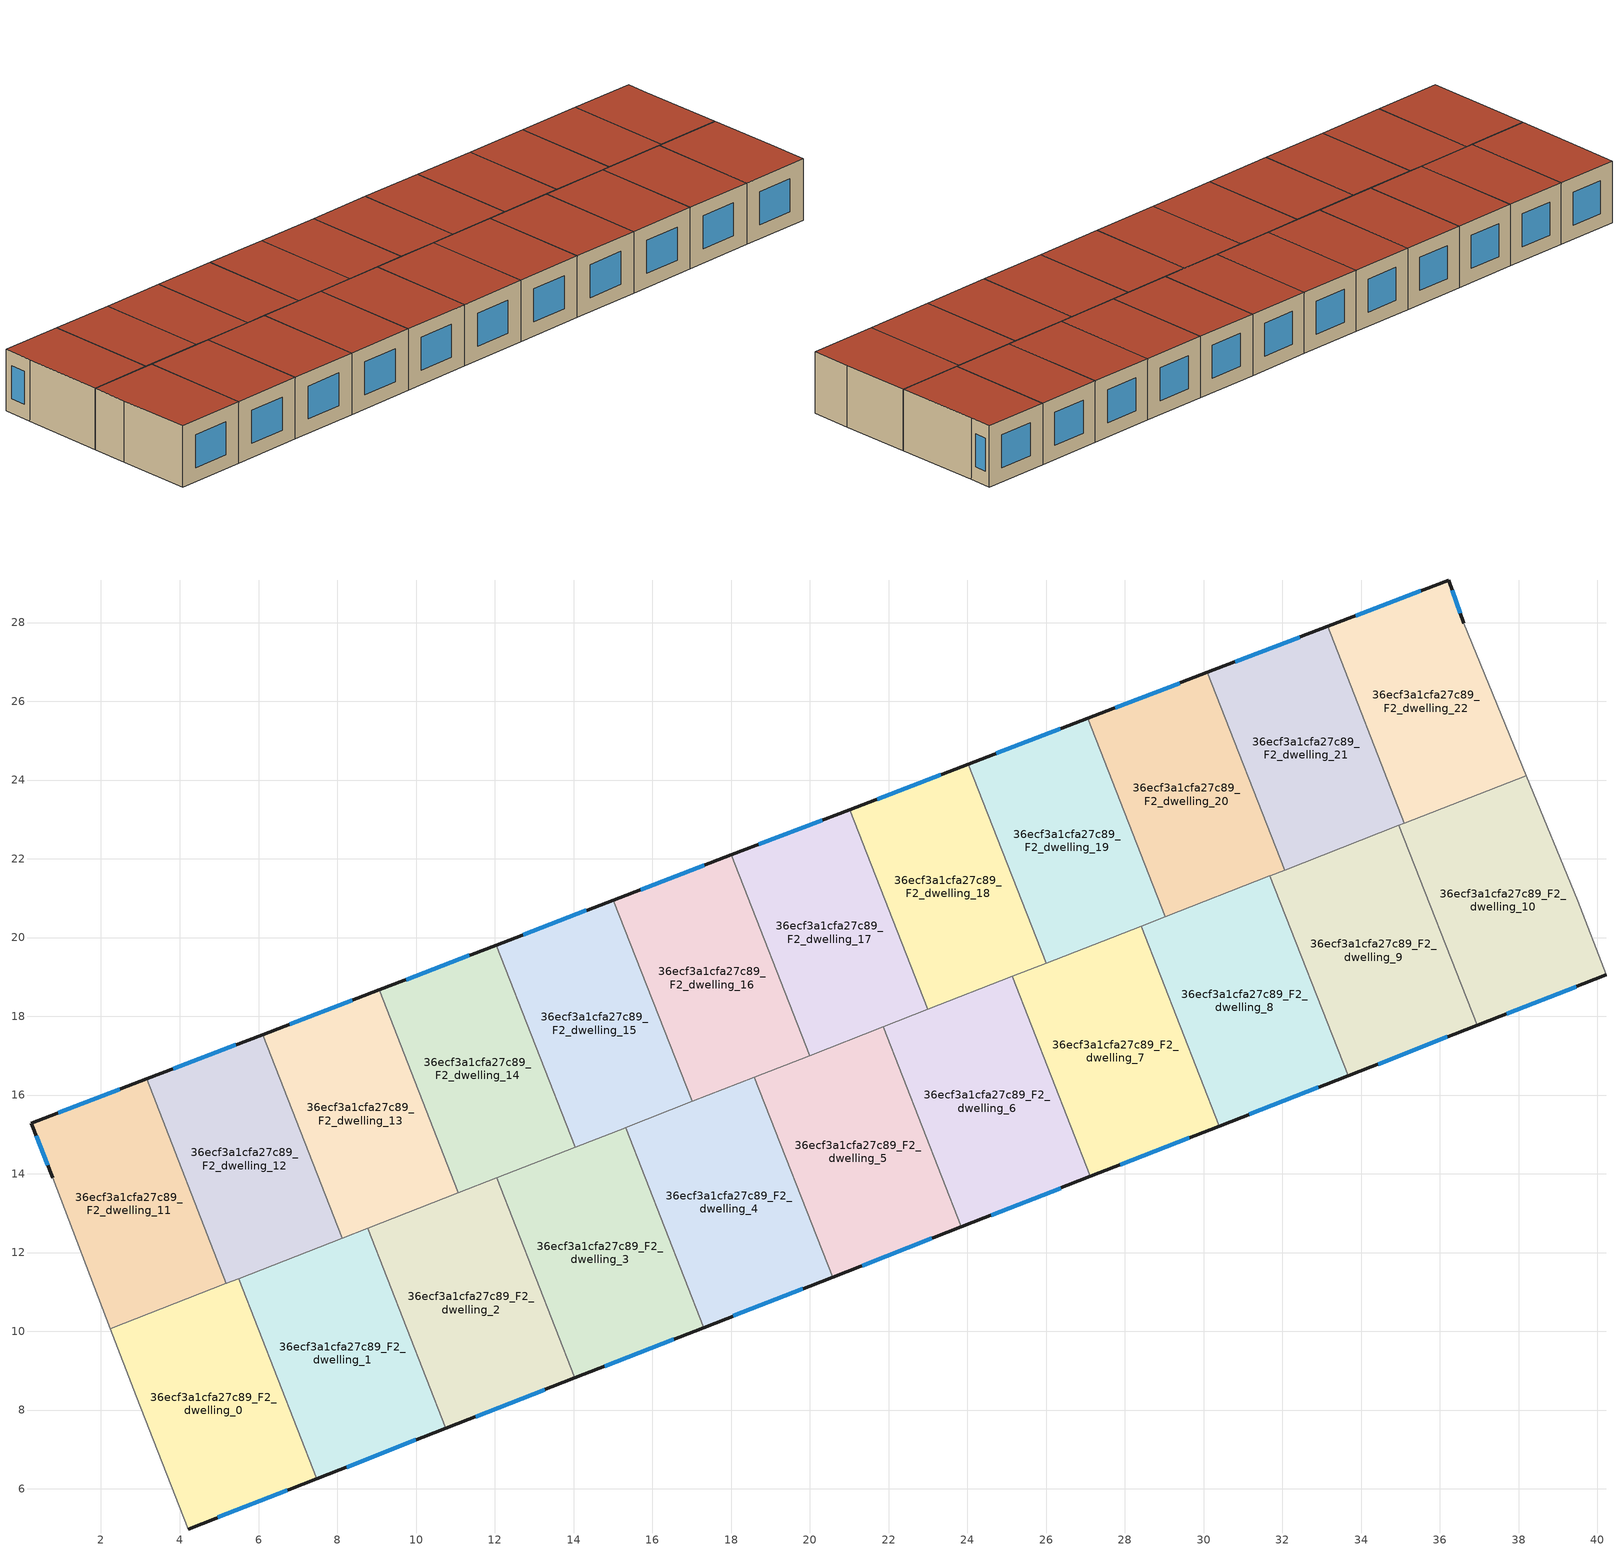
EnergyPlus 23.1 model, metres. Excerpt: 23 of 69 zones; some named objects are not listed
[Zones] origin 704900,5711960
36ecf3a1cfa27c89_F2_dwelling_0
 floor to 36ecf3a1cfa27c89_F1_dwelling_0 (EU_floor_Construction): 5.5,11.34 7.48,6.26 4.21,4.98 2.89,8.34 2.24,10.06 z6
 wall outside (EU_wall_Construction): 4.21,4.98 7.48,6.26 z6:9
 wall to 36ecf3a1cfa27c89_F2_dwelling_1 (EU_wall_Construction): 7.48,6.26 5.5,11.34 z6:9
 wall adiabatic (EU_wall_Construction): 2.24,10.06 2.89,8.34 4.21,4.98 z6:9
 wall to 36ecf3a1cfa27c89_F2_dwelling_11 (EU_wall_Construction): 5.19,11.21 2.24,10.06 z6:9
 wall to 36ecf3a1cfa27c89_F2_dwelling_12 (EU_wall_Construction): 5.5,11.34 5.19,11.21 z6:9
 window (EU_Window_Construction): 4.97,5.28 6.73,5.96 z6.69:8.31
 roof outside (EU_roof_Construction): 7.48,6.26 5.5,11.34 2.24,10.06 2.89,8.34 4.21,4.98 z9
36ecf3a1cfa27c89_F2_dwelling_1
 floor to 36ecf3a1cfa27c89_F1_dwelling_1 (EU_floor_Construction): 8.77,12.62 10.76,7.54 7.48,6.26 5.5,11.34 z6
 wall outside (EU_wall_Construction): 7.48,6.26 10.76,7.54 z6:9
 wall to 36ecf3a1cfa27c89_F2_dwelling_2 (EU_wall_Construction): 10.76,7.54 8.77,12.62 z6:9
 wall to 36ecf3a1cfa27c89_F2_dwelling_12 (EU_wall_Construction): 8.13,12.36 5.5,11.34 z6:9
 wall to 36ecf3a1cfa27c89_F2_dwelling_13 (EU_wall_Construction): 8.77,12.62 8.13,12.36 z6:9
 window (EU_Window_Construction): 8.24,6.55 10,7.24 z6.69:8.31
 roof outside (EU_roof_Construction): 10.76,7.54 8.77,12.62 5.5,11.34 7.48,6.26 z9
36ecf3a1cfa27c89_F2_dwelling_10
 floor to 36ecf3a1cfa27c89_F1_dwelling_10 (EU_floor_Construction): 38.2,24.12 39.51,20.94 40.22,19.05 36.95,17.77 34.96,22.85 z6
 wall outside (EU_wall_Construction): 36.95,17.77 40.22,19.05 z6:9
 wall adiabatic (EU_wall_Construction): 40.22,19.05 39.51,20.94 38.2,24.12 z6:9
 wall to 36ecf3a1cfa27c89_F2_dwelling_9 (EU_wall_Construction): 34.96,22.85 36.95,17.77 z6:9
 wall to 36ecf3a1cfa27c89_F2_dwelling_22 (EU_wall_Construction): 38.2,24.12 35.1,22.9 z6:9
 wall to 36ecf3a1cfa27c89_F2_dwelling_21 (EU_wall_Construction): 35.1,22.9 34.96,22.85 z6:9
 window (EU_Window_Construction): 37.7,18.07 39.46,18.76 z6.69:8.31
 roof outside (EU_roof_Construction): 40.22,19.05 39.51,20.94 38.2,24.12 34.96,22.85 36.95,17.77 z9
36ecf3a1cfa27c89_F2_dwelling_11
 floor to 36ecf3a1cfa27c89_F1_dwelling_11 (EU_floor_Construction): 3.16,16.41 5.19,11.21 2.24,10.06 0.78,13.89 0.23,15.29 z6
 wall outside (EU_wall_Construction): 3.16,16.41 0.23,15.29 0.78,13.89 z6:9
 wall to 36ecf3a1cfa27c89_F2_dwelling_12 (EU_wall_Construction): 5.19,11.21 3.16,16.41 z6:9
 wall adiabatic (EU_wall_Construction): 0.78,13.89 2.24,10.06 z6:9
 window (EU_Window_Construction): 2.48,16.15 0.91,15.55 / 0.36,14.96 0.65,14.22 z6.69:8.31
 roof outside (EU_roof_Construction): 5.19,11.21 3.16,16.41 0.23,15.29 0.78,13.89 2.24,10.06 z9
36ecf3a1cfa27c89_F2_dwelling_12
 floor to 36ecf3a1cfa27c89_F1_dwelling_12 (EU_floor_Construction): 6.1,17.54 8.13,12.36 5.19,11.21 3.16,16.41 z6
 wall outside (EU_wall_Construction): 6.1,17.54 3.16,16.41 z6:9
 wall to 36ecf3a1cfa27c89_F2_dwelling_13 (EU_wall_Construction): 8.13,12.36 6.1,17.54 z6:9
 window (EU_Window_Construction): 5.42,17.28 3.84,16.67 z6.69:8.31
 roof outside (EU_roof_Construction): 8.13,12.36 6.1,17.54 3.16,16.41 5.19,11.21 z9
36ecf3a1cfa27c89_F2_dwelling_13
 floor to 36ecf3a1cfa27c89_F1_dwelling_13 (EU_floor_Construction): 9.06,18.67 11.08,13.52 8.13,12.36 6.1,17.54 z6
 wall outside (EU_wall_Construction): 9.06,18.67 6.1,17.54 z6:9
 wall to 36ecf3a1cfa27c89_F2_dwelling_14 (EU_wall_Construction): 11.08,13.52 9.06,18.67 z6:9
 wall to 36ecf3a1cfa27c89_F2_dwelling_2 (EU_wall_Construction): 8.77,12.62 11.08,13.52 z6:9
 window (EU_Window_Construction): 8.38,18.41 6.79,17.8 z6.69:8.31
 roof outside (EU_roof_Construction): 11.08,13.52 9.06,18.67 6.1,17.54 8.13,12.36 z9
36ecf3a1cfa27c89_F2_dwelling_14
 floor to 36ecf3a1cfa27c89_F1_dwelling_14 (EU_floor_Construction): 12.03,19.81 14.04,14.67 11.08,13.52 9.06,18.67 z6
 wall outside (EU_wall_Construction): 12.03,19.81 9.06,18.67 z6:9
 wall to 36ecf3a1cfa27c89_F2_dwelling_15 (EU_wall_Construction): 14.04,14.67 12.03,19.81 z6:9
 wall to 36ecf3a1cfa27c89_F2_dwelling_3 (EU_wall_Construction): 12.05,13.9 14.04,14.67 z6:9
 wall to 36ecf3a1cfa27c89_F2_dwelling_2 (EU_wall_Construction): 11.08,13.52 12.05,13.89 z6:9
 window (EU_Window_Construction): 11.35,19.55 9.75,18.93 z6.69:8.31
 roof outside (EU_roof_Construction): 14.04,14.67 12.03,19.81 9.06,18.67 11.08,13.52 z9
36ecf3a1cfa27c89_F2_dwelling_15
 floor to 36ecf3a1cfa27c89_F1_dwelling_15 (EU_floor_Construction): 15.02,20.95 17.01,15.84 14.04,14.67 12.03,19.81 z6
 wall outside (EU_wall_Construction): 15.02,20.95 12.03,19.81 z6:9
 wall to 36ecf3a1cfa27c89_F2_dwelling_16 (EU_wall_Construction): 17.01,15.84 15.02,20.95 z6:9
 wall to 36ecf3a1cfa27c89_F2_dwelling_4 (EU_wall_Construction): 15.32,15.17 17.01,15.84 z6:9
 wall to 36ecf3a1cfa27c89_F2_dwelling_3 (EU_wall_Construction): 14.04,14.67 15.32,15.17 z6:9
 window (EU_Window_Construction): 14.32,20.69 12.72,20.07 z6.69:8.31
 roof outside (EU_roof_Construction): 17.01,15.84 15.02,20.95 12.03,19.81 14.04,14.67 z9
36ecf3a1cfa27c89_F2_dwelling_16
 floor to 36ecf3a1cfa27c89_F1_dwelling_16 (EU_floor_Construction): 18.01,22.1 20,17 17.01,15.84 15.02,20.95 z6
 wall outside (EU_wall_Construction): 18.01,22.1 15.02,20.95 z6:9
 wall to 36ecf3a1cfa27c89_F2_dwelling_17 (EU_wall_Construction): 20,17 18.01,22.1 z6:9
 wall to 36ecf3a1cfa27c89_F2_dwelling_5 (EU_wall_Construction): 18.59,16.45 20,17 z6:9
 wall to 36ecf3a1cfa27c89_F2_dwelling_4 (EU_wall_Construction): 17.01,15.84 18.59,16.45 z6:9
 window (EU_Window_Construction): 17.32,21.83 15.71,21.22 z6.69:8.31
 roof outside (EU_roof_Construction): 20,17 18.01,22.1 15.02,20.95 17.01,15.84 z9
36ecf3a1cfa27c89_F2_dwelling_17
 floor to 36ecf3a1cfa27c89_F1_dwelling_17 (EU_floor_Construction): 21.01,23.25 23,18.17 20,17 18.01,22.1 z6
 wall outside (EU_wall_Construction): 21.01,23.25 18.01,22.1 z6:9
 wall to 36ecf3a1cfa27c89_F2_dwelling_18 (EU_wall_Construction): 23,18.17 21.01,23.25 z6:9
 wall to 36ecf3a1cfa27c89_F2_dwelling_6 (EU_wall_Construction): 21.87,17.73 23,18.17 z6:9
 wall to 36ecf3a1cfa27c89_F2_dwelling_5 (EU_wall_Construction): 20,17 21.87,17.73 z6:9
 window (EU_Window_Construction): 20.32,22.98 18.7,22.37 z6.69:8.31
 roof outside (EU_roof_Construction): 23,18.17 21.01,23.25 18.01,22.1 20,17 z9
36ecf3a1cfa27c89_F2_dwelling_18
 floor to 36ecf3a1cfa27c89_F1_dwelling_18 (EU_floor_Construction): 24.03,24.41 26.01,19.35 23,18.17 21.01,23.25 z6
 wall outside (EU_wall_Construction): 24.03,24.41 21.01,23.25 z6:9
 wall to 36ecf3a1cfa27c89_F2_dwelling_19 (EU_wall_Construction): 26.01,19.35 24.03,24.41 z6:9
 wall to 36ecf3a1cfa27c89_F2_dwelling_7 (EU_wall_Construction): 25.14,19.01 26.01,19.35 z6:9
 wall to 36ecf3a1cfa27c89_F2_dwelling_6 (EU_wall_Construction): 23,18.17 25.14,19.01 z6:9
 window (EU_Window_Construction): 23.33,24.14 21.71,23.52 z6.69:8.31
 roof outside (EU_roof_Construction): 26.01,19.35 24.03,24.41 21.01,23.25 23,18.17 z9
36ecf3a1cfa27c89_F2_dwelling_19
 floor to 36ecf3a1cfa27c89_F1_dwelling_19 (EU_floor_Construction): 27.06,25.57 29.03,20.53 26.01,19.35 24.03,24.41 z6
 wall outside (EU_wall_Construction): 27.06,25.57 24.03,24.41 z6:9
 wall to 36ecf3a1cfa27c89_F2_dwelling_20 (EU_wall_Construction): 29.03,20.53 27.06,25.57 z6:9
 wall to 36ecf3a1cfa27c89_F2_dwelling_8 (EU_wall_Construction): 28.41,20.29 29.03,20.53 z6:9
 wall to 36ecf3a1cfa27c89_F2_dwelling_7 (EU_wall_Construction): 26.01,19.35 28.41,20.29 z6:9
 window (EU_Window_Construction): 26.36,25.3 24.73,24.67 z6.69:8.31
 roof outside (EU_roof_Construction): 29.03,20.53 27.06,25.57 24.03,24.41 26.01,19.35 z9
36ecf3a1cfa27c89_F2_dwelling_2
 floor to 36ecf3a1cfa27c89_F1_dwelling_2 (EU_floor_Construction): 12.05,13.89 14.03,8.82 10.76,7.54 8.77,12.62 z6
 wall outside (EU_wall_Construction): 10.76,7.54 14.03,8.82 z6:9
 wall to 36ecf3a1cfa27c89_F2_dwelling_3 (EU_wall_Construction): 14.03,8.82 12.05,13.89 z6:9
 window (EU_Window_Construction): 11.51,7.83 13.27,8.52 z6.69:8.31
 roof outside (EU_roof_Construction): 14.03,8.82 12.05,13.89 8.77,12.62 10.76,7.54 z9
36ecf3a1cfa27c89_F2_dwelling_20
 floor to 36ecf3a1cfa27c89_F1_dwelling_20 (EU_floor_Construction): 30.1,26.73 32.06,21.71 29.03,20.53 27.06,25.57 z6
 wall outside (EU_wall_Construction): 30.1,26.73 27.06,25.57 z6:9
 wall to 36ecf3a1cfa27c89_F2_dwelling_21 (EU_wall_Construction): 32.06,21.71 30.1,26.73 z6:9
 wall to 36ecf3a1cfa27c89_F2_dwelling_9 (EU_wall_Construction): 31.69,21.57 32.06,21.71 z6:9
 wall to 36ecf3a1cfa27c89_F2_dwelling_8 (EU_wall_Construction): 29.03,20.53 31.69,21.57 z6:9
 window (EU_Window_Construction): 29.39,26.46 27.76,25.84 z6.69:8.31
 roof outside (EU_roof_Construction): 32.06,21.71 30.1,26.73 27.06,25.57 29.03,20.53 z9
36ecf3a1cfa27c89_F2_dwelling_21
 floor to 36ecf3a1cfa27c89_F1_dwelling_21 (EU_floor_Construction): 33.15,27.9 35.1,22.91 32.06,21.71 30.1,26.73 z6
 wall outside (EU_wall_Construction): 33.15,27.9 30.1,26.73 z6:9
 wall to 36ecf3a1cfa27c89_F2_dwelling_22 (EU_wall_Construction): 35.1,22.91 33.15,27.9 z6:9
 wall to 36ecf3a1cfa27c89_F2_dwelling_9 (EU_wall_Construction): 32.06,21.72 34.96,22.85 z6:9
 window (EU_Window_Construction): 32.44,27.63 30.8,27 z6.69:8.31
 roof outside (EU_roof_Construction): 35.1,22.91 33.15,27.9 30.1,26.73 32.06,21.71 z9
36ecf3a1cfa27c89_F2_dwelling_22
 floor to 36ecf3a1cfa27c89_F1_dwelling_22 (EU_floor_Construction): 36.6,27.98 38.2,24.12 35.1,22.91 33.15,27.9 36.22,29.08 z6
 wall outside (EU_wall_Construction): 36.6,27.98 36.22,29.08 33.15,27.9 z6:9
 wall adiabatic (EU_wall_Construction): 38.2,24.12 36.6,27.98 z6:9
 window (EU_Window_Construction): 35.51,28.81 33.86,28.17 / 36.52,28.24 36.31,28.83 z6.69:8.31
 roof outside (EU_roof_Construction): 38.2,24.12 36.6,27.98 36.22,29.08 33.15,27.9 35.1,22.91 z9
36ecf3a1cfa27c89_F2_dwelling_3
 floor to 36ecf3a1cfa27c89_F1_dwelling_3 (EU_floor_Construction): 15.32,15.17 17.3,10.1 14.03,8.82 12.05,13.89 z6
 wall outside (EU_wall_Construction): 14.03,8.82 17.3,10.1 z6:9
 wall to 36ecf3a1cfa27c89_F2_dwelling_4 (EU_wall_Construction): 17.3,10.1 15.32,15.17 z6:9
 window (EU_Window_Construction): 14.79,9.11 16.55,9.8 z6.69:8.31
 roof outside (EU_roof_Construction): 17.3,10.1 15.32,15.17 12.05,13.89 14.03,8.82 z9
36ecf3a1cfa27c89_F2_dwelling_4
 floor to 36ecf3a1cfa27c89_F1_dwelling_4 (EU_floor_Construction): 18.59,16.45 20.58,11.38 17.3,10.1 15.32,15.17 z6
 wall outside (EU_wall_Construction): 17.3,10.1 20.58,11.38 z6:9
 wall to 36ecf3a1cfa27c89_F2_dwelling_5 (EU_wall_Construction): 20.58,11.38 18.59,16.45 z6:9
 window (EU_Window_Construction): 18.06,10.39 19.82,11.08 z6.69:8.31
 roof outside (EU_roof_Construction): 20.58,11.38 18.59,16.45 15.32,15.17 17.3,10.1 z9
36ecf3a1cfa27c89_F2_dwelling_5
 floor to 36ecf3a1cfa27c89_F1_dwelling_5 (EU_floor_Construction): 21.87,17.73 23.85,12.66 20.58,11.38 18.59,16.45 z6
 wall outside (EU_wall_Construction): 20.58,11.38 23.85,12.66 z6:9
 wall to 36ecf3a1cfa27c89_F2_dwelling_6 (EU_wall_Construction): 23.85,12.66 21.87,17.73 z6:9
 window (EU_Window_Construction): 21.34,11.67 23.09,12.36 z6.69:8.31
 roof outside (EU_roof_Construction): 23.85,12.66 21.87,17.73 18.59,16.45 20.58,11.38 z9
36ecf3a1cfa27c89_F2_dwelling_6
 floor to 36ecf3a1cfa27c89_F1_dwelling_6 (EU_floor_Construction): 25.14,19.01 27.12,13.93 23.85,12.66 21.87,17.73 z6
 wall outside (EU_wall_Construction): 23.85,12.66 27.12,13.93 z6:9
 wall to 36ecf3a1cfa27c89_F2_dwelling_7 (EU_wall_Construction): 27.12,13.93 25.14,19.01 z6:9
 window (EU_Window_Construction): 24.61,12.95 26.37,13.64 z6.69:8.31
 roof outside (EU_roof_Construction): 27.12,13.93 25.14,19.01 21.87,17.73 23.85,12.66 z9
36ecf3a1cfa27c89_F2_dwelling_7
 floor to 36ecf3a1cfa27c89_F1_dwelling_7 (EU_floor_Construction): 28.41,20.29 30.4,15.21 27.12,13.93 25.14,19.01 z6
 wall outside (EU_wall_Construction): 27.12,13.93 30.4,15.21 z6:9
 wall to 36ecf3a1cfa27c89_F2_dwelling_8 (EU_wall_Construction): 30.4,15.21 28.41,20.29 z6:9
 window (EU_Window_Construction): 27.88,14.23 29.64,14.92 z6.69:8.31
 roof outside (EU_roof_Construction): 30.4,15.21 28.41,20.29 25.14,19.01 27.12,13.93 z9
36ecf3a1cfa27c89_F2_dwelling_8
 floor to 36ecf3a1cfa27c89_F1_dwelling_8 (EU_floor_Construction): 31.69,21.57 33.67,16.49 30.4,15.21 28.41,20.29 z6
 wall outside (EU_wall_Construction): 30.4,15.21 33.67,16.49 z6:9
 wall to 36ecf3a1cfa27c89_F2_dwelling_9 (EU_wall_Construction): 33.67,16.49 31.69,21.57 z6:9
 window (EU_Window_Construction): 31.16,15.51 32.91,16.2 z6.69:8.31
 roof outside (EU_roof_Construction): 33.67,16.49 31.69,21.57 28.41,20.29 30.4,15.21 z9
36ecf3a1cfa27c89_F2_dwelling_9
 floor to 36ecf3a1cfa27c89_F1_dwelling_9 (EU_floor_Construction): 34.96,22.85 36.95,17.77 33.67,16.49 31.69,21.57 z6
 wall outside (EU_wall_Construction): 33.67,16.49 36.95,17.77 z6:9
 window (EU_Window_Construction): 34.43,16.79 36.19,17.48 z6.69:8.31
 roof outside (EU_roof_Construction): 36.95,17.77 34.96,22.85 31.69,21.57 33.67,16.49 z9
[Building]
EU S2 Campaign: North Axis=0; Terrain=City; Solar Distribution=FullExterior
[Site:Location]
London: Latitude=51.5; Longitude=-0.5; Time Zone=0; Elevation=25
[SizingPeriod:WeatherFileDays]
AnnualSizingPeriod: Begin Month=1; Begin Day of Month=1; End Month=12; End Day of Month=31; Day of Week for Start Day=Monday; Use Weather File Daylight Saving Period=No; Use Weather File Rain and Snow Indicators=No
[MATERIAL]
EU_InternalMass_Material: Roughness=MediumRough; Thickness=0.1; Conductivity=1; Density=1800; Specific Heat=900; Thermal Absorptance=0.9; Solar Absorptance=0.7; Visible Absorptance=0.7
[MATERIAL:NOMASS] Roughness=MediumRough; Thermal Absorptance=0.9; Solar Absorptance=0.7; Visible Absorptance=0.7
Name | Thermal Resistance
EU_wall_NoMass | 0.635353
EU_roof_NoMass | 0.675062
EU_floor_NoMass | 1.96382
[WINDOWMATERIAL:SIMPLEGLAZINGSYSTEM]
EU_Window_SimpleGlazing: UFactor=2.96269; Solar Heat Gain Coefficient=0.76; Visible Transmittance=0.76
[CONSTRUCTION]
EU_wall_Construction: EU_wall_NoMass
EU_roof_Construction: EU_roof_NoMass
EU_floor_Construction: EU_floor_NoMass
EU_InternalMass_Construction: EU_InternalMass_Material
EU_Window_Construction: EU_Window_SimpleGlazing
[ZONE] Type=1; Multiplier=1; Ceiling Height=autocalculate; Floor Area=autocalculate; Part of Total Floor Area=Yes
Name | Volume
36ecf3a1cfa27c89_F2_dwelling_0 | 57.4893
36ecf3a1cfa27c89_F2_dwelling_1 | 57.4871
36ecf3a1cfa27c89_F2_dwelling_10 | 57.4812
36ecf3a1cfa27c89_F2_dwelling_11 | 52.7073
36ecf3a1cfa27c89_F2_dwelling_12 | 52.7051
36ecf3a1cfa27c89_F2_dwelling_13 | 52.7109
36ecf3a1cfa27c89_F2_dwelling_14 | 52.689
36ecf3a1cfa27c89_F2_dwelling_15 | 52.7161
36ecf3a1cfa27c89_F2_dwelling_16; 36ecf3a1cfa27c89_F2_dwelling_17 | 52.7036
36ecf3a1cfa27c89_F2_dwelling_18 | 52.7175
36ecf3a1cfa27c89_F2_dwelling_19 | 52.7058
36ecf3a1cfa27c89_F2_dwelling_2 | 57.4995
36ecf3a1cfa27c89_F2_dwelling_20 | 52.7095
36ecf3a1cfa27c89_F2_dwelling_21 | 52.7007
36ecf3a1cfa27c89_F2_dwelling_22 | 52.7043
36ecf3a1cfa27c89_F2_dwelling_3; 36ecf3a1cfa27c89_F2_dwelling_7 | 57.4834
36ecf3a1cfa27c89_F2_dwelling_4; 36ecf3a1cfa27c89_F2_dwelling_8 | 57.4907
36ecf3a1cfa27c89_F2_dwelling_5; 36ecf3a1cfa27c89_F2_dwelling_9 | 57.5002
36ecf3a1cfa27c89_F2_dwelling_6 | 57.4761
[INTERNALMASS] Construction=EU_InternalMass_Construction
Name | Zone or ZoneList | Surface Area
36ecf3a1cfa27c89_F2_dwelling_0_EU_InternalMass | 36ecf3a1cfa27c89_F2_dwelling_0 | 19.1634
36ecf3a1cfa27c89_F2_dwelling_1_EU_InternalMass | 36ecf3a1cfa27c89_F2_dwelling_1 | 19.1624
36ecf3a1cfa27c89_F2_dwelling_2_EU_InternalMass | 36ecf3a1cfa27c89_F2_dwelling_2 | 19.1668
36ecf3a1cfa27c89_F2_dwelling_3_EU_InternalMass | 36ecf3a1cfa27c89_F2_dwelling_3 | 19.161
36ecf3a1cfa27c89_F2_dwelling_4_EU_InternalMass | 36ecf3a1cfa27c89_F2_dwelling_4 | 19.1636
36ecf3a1cfa27c89_F2_dwelling_5_EU_InternalMass | 36ecf3a1cfa27c89_F2_dwelling_5 | 19.1668
36ecf3a1cfa27c89_F2_dwelling_6_EU_InternalMass | 36ecf3a1cfa27c89_F2_dwelling_6 | 19.1591
36ecf3a1cfa27c89_F2_dwelling_7_EU_InternalMass | 36ecf3a1cfa27c89_F2_dwelling_7 | 19.161
36ecf3a1cfa27c89_F2_dwelling_8_EU_InternalMass | 36ecf3a1cfa27c89_F2_dwelling_8 | 19.1636
36ecf3a1cfa27c89_F2_dwelling_9_EU_InternalMass | 36ecf3a1cfa27c89_F2_dwelling_9 | 19.1668
36ecf3a1cfa27c89_F2_dwelling_10_EU_InternalMass | 36ecf3a1cfa27c89_F2_dwelling_10 | 19.1605
36ecf3a1cfa27c89_F2_dwelling_11_EU_InternalMass | 36ecf3a1cfa27c89_F2_dwelling_11 | 17.5692
36ecf3a1cfa27c89_F2_dwelling_12_EU_InternalMass | 36ecf3a1cfa27c89_F2_dwelling_12 | 17.5682
36ecf3a1cfa27c89_F2_dwelling_13_EU_InternalMass | 36ecf3a1cfa27c89_F2_dwelling_13 | 17.5702
36ecf3a1cfa27c89_F2_dwelling_14_EU_InternalMass | 36ecf3a1cfa27c89_F2_dwelling_14 | 17.5631
36ecf3a1cfa27c89_F2_dwelling_15_EU_InternalMass | 36ecf3a1cfa27c89_F2_dwelling_15 | 17.5717
36ecf3a1cfa27c89_F2_dwelling_16_EU_InternalMass | 36ecf3a1cfa27c89_F2_dwelling_16 | 17.5676
36ecf3a1cfa27c89_F2_dwelling_17_EU_InternalMass | 36ecf3a1cfa27c89_F2_dwelling_17 | 17.568
36ecf3a1cfa27c89_F2_dwelling_18_EU_InternalMass | 36ecf3a1cfa27c89_F2_dwelling_18 | 17.5725
36ecf3a1cfa27c89_F2_dwelling_19_EU_InternalMass | 36ecf3a1cfa27c89_F2_dwelling_19 | 17.5688
36ecf3a1cfa27c89_F2_dwelling_20_EU_InternalMass | 36ecf3a1cfa27c89_F2_dwelling_20 | 17.5697
36ecf3a1cfa27c89_F2_dwelling_21_EU_InternalMass | 36ecf3a1cfa27c89_F2_dwelling_21 | 17.5669
36ecf3a1cfa27c89_F2_dwelling_22_EU_InternalMass | 36ecf3a1cfa27c89_F2_dwelling_22 | 17.5682
[OTHEREQUIPMENT] Fuel Type=Electricity; Design Level Calculation Method=Watts/Area; Power per Zone Floor Area=1; Fraction Latent=0; Fraction Radiant=0; Fraction Lost=0; Carbon Dioxide Generation Rate=0; EndUse Subcategory=EU_Step8_InternalGains
Name | Zone or ZoneList or Space or SpaceList | Schedule
EU_Step8_InternalGain_36ecf3a1cfa27c89_F2_dwelling_0_f000 | 36ecf3a1cfa27c89_F2_dwelling_0 | EU_Step8_GainSchedule_36ecf3a1cfa27c89_F2_dwelling_0_f000
EU_Step8_InternalGain_36ecf3a1cfa27c89_F2_dwelling_1_f000 | 36ecf3a1cfa27c89_F2_dwelling_1 | EU_Step8_GainSchedule_36ecf3a1cfa27c89_F2_dwelling_1_f000
EU_Step8_InternalGain_36ecf3a1cfa27c89_F2_dwelling_2_f000 | 36ecf3a1cfa27c89_F2_dwelling_2 | EU_Step8_GainSchedule_36ecf3a1cfa27c89_F2_dwelling_2_f000
EU_Step8_InternalGain_36ecf3a1cfa27c89_F2_dwelling_3_f000 | 36ecf3a1cfa27c89_F2_dwelling_3 | EU_Step8_GainSchedule_36ecf3a1cfa27c89_F2_dwelling_3_f000
EU_Step8_InternalGain_36ecf3a1cfa27c89_F2_dwelling_4_f000 | 36ecf3a1cfa27c89_F2_dwelling_4 | EU_Step8_GainSchedule_36ecf3a1cfa27c89_F2_dwelling_4_f000
EU_Step8_InternalGain_36ecf3a1cfa27c89_F2_dwelling_5_f000 | 36ecf3a1cfa27c89_F2_dwelling_5 | EU_Step8_GainSchedule_36ecf3a1cfa27c89_F2_dwelling_5_f000
EU_Step8_InternalGain_36ecf3a1cfa27c89_F2_dwelling_6_f000 | 36ecf3a1cfa27c89_F2_dwelling_6 | EU_Step8_GainSchedule_36ecf3a1cfa27c89_F2_dwelling_6_f000
EU_Step8_InternalGain_36ecf3a1cfa27c89_F2_dwelling_7_f000 | 36ecf3a1cfa27c89_F2_dwelling_7 | EU_Step8_GainSchedule_36ecf3a1cfa27c89_F2_dwelling_7_f000
EU_Step8_InternalGain_36ecf3a1cfa27c89_F2_dwelling_8_f000 | 36ecf3a1cfa27c89_F2_dwelling_8 | EU_Step8_GainSchedule_36ecf3a1cfa27c89_F2_dwelling_8_f000
EU_Step8_InternalGain_36ecf3a1cfa27c89_F2_dwelling_9_f000 | 36ecf3a1cfa27c89_F2_dwelling_9 | EU_Step8_GainSchedule_36ecf3a1cfa27c89_F2_dwelling_9_f000
EU_Step8_InternalGain_36ecf3a1cfa27c89_F2_dwelling_10_f000 | 36ecf3a1cfa27c89_F2_dwelling_10 | EU_Step8_GainSchedule_36ecf3a1cfa27c89_F2_dwelling_10_f000
EU_Step8_InternalGain_36ecf3a1cfa27c89_F2_dwelling_11_f000 | 36ecf3a1cfa27c89_F2_dwelling_11 | EU_Step8_GainSchedule_36ecf3a1cfa27c89_F2_dwelling_11_f000
EU_Step8_InternalGain_36ecf3a1cfa27c89_F2_dwelling_12_f000 | 36ecf3a1cfa27c89_F2_dwelling_12 | EU_Step8_GainSchedule_36ecf3a1cfa27c89_F2_dwelling_12_f000
EU_Step8_InternalGain_36ecf3a1cfa27c89_F2_dwelling_13_f000 | 36ecf3a1cfa27c89_F2_dwelling_13 | EU_Step8_GainSchedule_36ecf3a1cfa27c89_F2_dwelling_13_f000
EU_Step8_InternalGain_36ecf3a1cfa27c89_F2_dwelling_14_f000 | 36ecf3a1cfa27c89_F2_dwelling_14 | EU_Step8_GainSchedule_36ecf3a1cfa27c89_F2_dwelling_14_f000
EU_Step8_InternalGain_36ecf3a1cfa27c89_F2_dwelling_15_f000 | 36ecf3a1cfa27c89_F2_dwelling_15 | EU_Step8_GainSchedule_36ecf3a1cfa27c89_F2_dwelling_15_f000
EU_Step8_InternalGain_36ecf3a1cfa27c89_F2_dwelling_16_f000 | 36ecf3a1cfa27c89_F2_dwelling_16 | EU_Step8_GainSchedule_36ecf3a1cfa27c89_F2_dwelling_16_f000
EU_Step8_InternalGain_36ecf3a1cfa27c89_F2_dwelling_17_f000 | 36ecf3a1cfa27c89_F2_dwelling_17 | EU_Step8_GainSchedule_36ecf3a1cfa27c89_F2_dwelling_17_f000
EU_Step8_InternalGain_36ecf3a1cfa27c89_F2_dwelling_18_f000 | 36ecf3a1cfa27c89_F2_dwelling_18 | EU_Step8_GainSchedule_36ecf3a1cfa27c89_F2_dwelling_18_f000
EU_Step8_InternalGain_36ecf3a1cfa27c89_F2_dwelling_19_f000 | 36ecf3a1cfa27c89_F2_dwelling_19 | EU_Step8_GainSchedule_36ecf3a1cfa27c89_F2_dwelling_19_f000
EU_Step8_InternalGain_36ecf3a1cfa27c89_F2_dwelling_20_f000 | 36ecf3a1cfa27c89_F2_dwelling_20 | EU_Step8_GainSchedule_36ecf3a1cfa27c89_F2_dwelling_20_f000
EU_Step8_InternalGain_36ecf3a1cfa27c89_F2_dwelling_21_f000 | 36ecf3a1cfa27c89_F2_dwelling_21 | EU_Step8_GainSchedule_36ecf3a1cfa27c89_F2_dwelling_21_f000
EU_Step8_InternalGain_36ecf3a1cfa27c89_F2_dwelling_22_f000 | 36ecf3a1cfa27c89_F2_dwelling_22 | EU_Step8_GainSchedule_36ecf3a1cfa27c89_F2_dwelling_22_f000
[ZONEVENTILATION:DESIGNFLOWRATE] Schedule=EU_AlwaysOn; Design Flow Rate Calculation Method=AirChanges/Hour; Air Changes per Hour=0.555504; Ventilation Type=Natural; Fan Pressure Rise=0; Fan Total Efficiency=1; Constant Term Coefficient=1; Temperature Term Coefficient=0; Velocity Term Coefficient=0; Velocity Squared Term Coefficient=0; Minimum Indoor Temperature=-100; Maximum Indoor Temperature=100; Delta Temperature=-100; Minimum Outdoor Temperature=-100; Maximum Outdoor Temperature=100; Maximum Wind Speed=40
Name | Zone or ZoneList or Space or SpaceList
EU_ConstantAir_36ecf3a1cfa27c89_F2_dwelling_0 | 36ecf3a1cfa27c89_F2_dwelling_0
EU_ConstantAir_36ecf3a1cfa27c89_F2_dwelling_1 | 36ecf3a1cfa27c89_F2_dwelling_1
EU_ConstantAir_36ecf3a1cfa27c89_F2_dwelling_2 | 36ecf3a1cfa27c89_F2_dwelling_2
EU_ConstantAir_36ecf3a1cfa27c89_F2_dwelling_3 | 36ecf3a1cfa27c89_F2_dwelling_3
EU_ConstantAir_36ecf3a1cfa27c89_F2_dwelling_4 | 36ecf3a1cfa27c89_F2_dwelling_4
EU_ConstantAir_36ecf3a1cfa27c89_F2_dwelling_5 | 36ecf3a1cfa27c89_F2_dwelling_5
EU_ConstantAir_36ecf3a1cfa27c89_F2_dwelling_6 | 36ecf3a1cfa27c89_F2_dwelling_6
EU_ConstantAir_36ecf3a1cfa27c89_F2_dwelling_7 | 36ecf3a1cfa27c89_F2_dwelling_7
EU_ConstantAir_36ecf3a1cfa27c89_F2_dwelling_8 | 36ecf3a1cfa27c89_F2_dwelling_8
EU_ConstantAir_36ecf3a1cfa27c89_F2_dwelling_9 | 36ecf3a1cfa27c89_F2_dwelling_9
EU_ConstantAir_36ecf3a1cfa27c89_F2_dwelling_10 | 36ecf3a1cfa27c89_F2_dwelling_10
EU_ConstantAir_36ecf3a1cfa27c89_F2_dwelling_11 | 36ecf3a1cfa27c89_F2_dwelling_11
EU_ConstantAir_36ecf3a1cfa27c89_F2_dwelling_12 | 36ecf3a1cfa27c89_F2_dwelling_12
EU_ConstantAir_36ecf3a1cfa27c89_F2_dwelling_13 | 36ecf3a1cfa27c89_F2_dwelling_13
EU_ConstantAir_36ecf3a1cfa27c89_F2_dwelling_14 | 36ecf3a1cfa27c89_F2_dwelling_14
EU_ConstantAir_36ecf3a1cfa27c89_F2_dwelling_15 | 36ecf3a1cfa27c89_F2_dwelling_15
EU_ConstantAir_36ecf3a1cfa27c89_F2_dwelling_16 | 36ecf3a1cfa27c89_F2_dwelling_16
EU_ConstantAir_36ecf3a1cfa27c89_F2_dwelling_17 | 36ecf3a1cfa27c89_F2_dwelling_17
EU_ConstantAir_36ecf3a1cfa27c89_F2_dwelling_18 | 36ecf3a1cfa27c89_F2_dwelling_18
EU_ConstantAir_36ecf3a1cfa27c89_F2_dwelling_19 | 36ecf3a1cfa27c89_F2_dwelling_19
EU_ConstantAir_36ecf3a1cfa27c89_F2_dwelling_20 | 36ecf3a1cfa27c89_F2_dwelling_20
EU_ConstantAir_36ecf3a1cfa27c89_F2_dwelling_21 | 36ecf3a1cfa27c89_F2_dwelling_21
EU_ConstantAir_36ecf3a1cfa27c89_F2_dwelling_22 | 36ecf3a1cfa27c89_F2_dwelling_22
[HVACTEMPLATE:ZONE:IDEALLOADSAIRSYSTEM] System Availability Schedule=EU_AlwaysOn; Maximum Heating Supply Air Temperature=50; Minimum Cooling Supply Air Temperature=13; Maximum Heating Supply Air Humidity Ratio=0.0156; Minimum Cooling Supply Air Humidity Ratio=0.0077; Heating Limit=NoLimit; Cooling Limit=NoLimit; Heating Availability Schedule=EU_AlwaysOn; Cooling Availability Schedule=EU_CoolingOff; Dehumidification Control Type=ConstantSensibleHeatRatio; Cooling Sensible Heat Ratio=0.7; Dehumidification Setpoint=60; Humidification Control Type=None; Humidification Setpoint=30; Outdoor Air Method=None; Outdoor Air Flow Rate per Person=0.00944; Outdoor Air Flow Rate per Zone Floor Area=0; Outdoor Air Flow Rate per Zone=0; Demand Controlled Ventilation Type=None; Outdoor Air Economizer Type=NoEconomizer; Heat Recovery Type=None; Sensible Heat Recovery Effectiveness=0.7; Latent Heat Recovery Effectiveness=0.65
Name | Template Thermostat
36ecf3a1cfa27c89_F2_dwelling_0 | EU_HeatOnly_36ecf3a1cfa27c89_F2_dwelling_0
36ecf3a1cfa27c89_F2_dwelling_1 | EU_HeatOnly_36ecf3a1cfa27c89_F2_dwelling_1
36ecf3a1cfa27c89_F2_dwelling_2 | EU_HeatOnly_36ecf3a1cfa27c89_F2_dwelling_2
36ecf3a1cfa27c89_F2_dwelling_3 | EU_HeatOnly_36ecf3a1cfa27c89_F2_dwelling_3
36ecf3a1cfa27c89_F2_dwelling_4 | EU_HeatOnly_36ecf3a1cfa27c89_F2_dwelling_4
36ecf3a1cfa27c89_F2_dwelling_5 | EU_HeatOnly_36ecf3a1cfa27c89_F2_dwelling_5
36ecf3a1cfa27c89_F2_dwelling_6 | EU_HeatOnly_36ecf3a1cfa27c89_F2_dwelling_6
36ecf3a1cfa27c89_F2_dwelling_7 | EU_HeatOnly_36ecf3a1cfa27c89_F2_dwelling_7
36ecf3a1cfa27c89_F2_dwelling_8 | EU_HeatOnly_36ecf3a1cfa27c89_F2_dwelling_8
36ecf3a1cfa27c89_F2_dwelling_9 | EU_HeatOnly_36ecf3a1cfa27c89_F2_dwelling_9
36ecf3a1cfa27c89_F2_dwelling_10 | EU_HeatOnly_36ecf3a1cfa27c89_F2_dwelling_10
36ecf3a1cfa27c89_F2_dwelling_11 | EU_HeatOnly_36ecf3a1cfa27c89_F2_dwelling_11
36ecf3a1cfa27c89_F2_dwelling_12 | EU_HeatOnly_36ecf3a1cfa27c89_F2_dwelling_12
36ecf3a1cfa27c89_F2_dwelling_13 | EU_HeatOnly_36ecf3a1cfa27c89_F2_dwelling_13
36ecf3a1cfa27c89_F2_dwelling_14 | EU_HeatOnly_36ecf3a1cfa27c89_F2_dwelling_14
36ecf3a1cfa27c89_F2_dwelling_15 | EU_HeatOnly_36ecf3a1cfa27c89_F2_dwelling_15
36ecf3a1cfa27c89_F2_dwelling_16 | EU_HeatOnly_36ecf3a1cfa27c89_F2_dwelling_16
36ecf3a1cfa27c89_F2_dwelling_17 | EU_HeatOnly_36ecf3a1cfa27c89_F2_dwelling_17
36ecf3a1cfa27c89_F2_dwelling_18 | EU_HeatOnly_36ecf3a1cfa27c89_F2_dwelling_18
36ecf3a1cfa27c89_F2_dwelling_19 | EU_HeatOnly_36ecf3a1cfa27c89_F2_dwelling_19
36ecf3a1cfa27c89_F2_dwelling_20 | EU_HeatOnly_36ecf3a1cfa27c89_F2_dwelling_20
36ecf3a1cfa27c89_F2_dwelling_21 | EU_HeatOnly_36ecf3a1cfa27c89_F2_dwelling_21
36ecf3a1cfa27c89_F2_dwelling_22 | EU_HeatOnly_36ecf3a1cfa27c89_F2_dwelling_22
[SIZING:ZONE] Zone Cooling Design Supply Air Temperature Input Method=SupplyAirTemperature; Zone Cooling Design Supply Air Temperature=13; Zone Heating Design Supply Air Temperature Input Method=SupplyAirTemperature; Zone Heating Design Supply Air Temperature=50; Zone Cooling Design Supply Air Humidity Ratio=0.008; Zone Heating Design Supply Air Humidity Ratio=0.008; Cooling Design Air Flow Method=DesignDay; Cooling Design Air Flow Rate=0; Cooling Minimum Air Flow per Zone Floor Area=0.000762; Cooling Minimum Air Flow=0; Cooling Minimum Air Flow Fraction=0.2; Heating Design Air Flow Method=DesignDay; Heating Design Air Flow Rate=0; Heating Maximum Air Flow per Zone Floor Area=0.002032; Heating Maximum Air Flow=0.141576; Heating Maximum Air Flow Fraction=0.3; Account for Dedicated Outdoor Air System=No; Dedicated Outdoor Air System Control Strategy=NeutralSupplyAir; Dedicated Outdoor Air Low Setpoint Temperature for Design=autosize; Dedicated Outdoor Air High Setpoint Temperature for Design=autosize; Zone Load Sizing Method=Sensible Load Only No Latent Load; Zone Latent Cooling Design Supply Air Humidity Ratio Input Method=HumidityRatioDifference; Zone Cooling Design Supply Air Humidity Ratio Difference=0.005; Zone Latent Heating Design Supply Air Humidity Ratio Input Method=HumidityRatioDifference; Zone Humidification Design Supply Air Humidity Ratio Difference=0.005
36ecf3a1cfa27c89_F2_dwelling_0; 36ecf3a1cfa27c89_F2_dwelling_1; 36ecf3a1cfa27c89_F2_dwelling_2; 36ecf3a1cfa27c89_F2_dwelling_3; 36ecf3a1cfa27c89_F2_dwelling_4; 36ecf3a1cfa27c89_F2_dwelling_5; 36ecf3a1cfa27c89_F2_dwelling_6; 36ecf3a1cfa27c89_F2_dwelling_7; 36ecf3a1cfa27c89_F2_dwelling_8; 36ecf3a1cfa27c89_F2_dwelling_9; 36ecf3a1cfa27c89_F2_dwelling_10; 36ecf3a1cfa27c89_F2_dwelling_11; 36ecf3a1cfa27c89_F2_dwelling_12; 36ecf3a1cfa27c89_F2_dwelling_13; 36ecf3a1cfa27c89_F2_dwelling_14; 36ecf3a1cfa27c89_F2_dwelling_15; 36ecf3a1cfa27c89_F2_dwelling_16; 36ecf3a1cfa27c89_F2_dwelling_17; 36ecf3a1cfa27c89_F2_dwelling_18; 36ecf3a1cfa27c89_F2_dwelling_19; 36ecf3a1cfa27c89_F2_dwelling_20; 36ecf3a1cfa27c89_F2_dwelling_21; 36ecf3a1cfa27c89_F2_dwelling_22
[SCHEDULE:CONSTANT]
Name | Hourly Value
EU_AlwaysOn | 1
EU_CoolingOff | 0
[SCHEDULE:FILE] Column Number=1; Rows to Skip at Top=0; Number of Hours of Data=8760; Column Separator=Comma; Interpolate to Timestep=No; Minutes per Item=60; Adjust Schedule for Daylight Savings=Yes
Name | File
EU_Step8_GainSchedule_36ecf3a1cfa27c89_F2_dwelling_0_f000 | ../../schedules/36ecf3a1cfa27c89/36ecf3a1cfa27c89_F2_dwelling_0_f000_gain.csv
EU_Step8_GainSchedule_36ecf3a1cfa27c89_F2_dwelling_1_f000 | ../../schedules/36ecf3a1cfa27c89/36ecf3a1cfa27c89_F2_dwelling_1_f000_gain.csv
EU_Step8_GainSchedule_36ecf3a1cfa27c89_F2_dwelling_2_f000 | ../../schedules/36ecf3a1cfa27c89/36ecf3a1cfa27c89_F2_dwelling_2_f000_gain.csv
EU_Step8_GainSchedule_36ecf3a1cfa27c89_F2_dwelling_3_f000 | ../../schedules/36ecf3a1cfa27c89/36ecf3a1cfa27c89_F2_dwelling_3_f000_gain.csv
EU_Step8_GainSchedule_36ecf3a1cfa27c89_F2_dwelling_4_f000 | ../../schedules/36ecf3a1cfa27c89/36ecf3a1cfa27c89_F2_dwelling_4_f000_gain.csv
EU_Step8_GainSchedule_36ecf3a1cfa27c89_F2_dwelling_5_f000 | ../../schedules/36ecf3a1cfa27c89/36ecf3a1cfa27c89_F2_dwelling_5_f000_gain.csv
EU_Step8_GainSchedule_36ecf3a1cfa27c89_F2_dwelling_6_f000 | ../../schedules/36ecf3a1cfa27c89/36ecf3a1cfa27c89_F2_dwelling_6_f000_gain.csv
EU_Step8_GainSchedule_36ecf3a1cfa27c89_F2_dwelling_7_f000 | ../../schedules/36ecf3a1cfa27c89/36ecf3a1cfa27c89_F2_dwelling_7_f000_gain.csv
EU_Step8_GainSchedule_36ecf3a1cfa27c89_F2_dwelling_8_f000 | ../../schedules/36ecf3a1cfa27c89/36ecf3a1cfa27c89_F2_dwelling_8_f000_gain.csv
EU_Step8_GainSchedule_36ecf3a1cfa27c89_F2_dwelling_9_f000 | ../../schedules/36ecf3a1cfa27c89/36ecf3a1cfa27c89_F2_dwelling_9_f000_gain.csv
EU_Step8_GainSchedule_36ecf3a1cfa27c89_F2_dwelling_10_f000 | ../../schedules/36ecf3a1cfa27c89/36ecf3a1cfa27c89_F2_dwelling_10_f000_gain.csv
EU_Step8_GainSchedule_36ecf3a1cfa27c89_F2_dwelling_11_f000 | ../../schedules/36ecf3a1cfa27c89/36ecf3a1cfa27c89_F2_dwelling_11_f000_gain.csv
EU_Step8_GainSchedule_36ecf3a1cfa27c89_F2_dwelling_12_f000 | ../../schedules/36ecf3a1cfa27c89/36ecf3a1cfa27c89_F2_dwelling_12_f000_gain.csv
EU_Step8_GainSchedule_36ecf3a1cfa27c89_F2_dwelling_13_f000 | ../../schedules/36ecf3a1cfa27c89/36ecf3a1cfa27c89_F2_dwelling_13_f000_gain.csv
EU_Step8_GainSchedule_36ecf3a1cfa27c89_F2_dwelling_14_f000 | ../../schedules/36ecf3a1cfa27c89/36ecf3a1cfa27c89_F2_dwelling_14_f000_gain.csv
EU_Step8_GainSchedule_36ecf3a1cfa27c89_F2_dwelling_15_f000 | ../../schedules/36ecf3a1cfa27c89/36ecf3a1cfa27c89_F2_dwelling_15_f000_gain.csv
EU_Step8_GainSchedule_36ecf3a1cfa27c89_F2_dwelling_16_f000 | ../../schedules/36ecf3a1cfa27c89/36ecf3a1cfa27c89_F2_dwelling_16_f000_gain.csv
EU_Step8_GainSchedule_36ecf3a1cfa27c89_F2_dwelling_17_f000 | ../../schedules/36ecf3a1cfa27c89/36ecf3a1cfa27c89_F2_dwelling_17_f000_gain.csv
EU_Step8_GainSchedule_36ecf3a1cfa27c89_F2_dwelling_18_f000 | ../../schedules/36ecf3a1cfa27c89/36ecf3a1cfa27c89_F2_dwelling_18_f000_gain.csv
EU_Step8_GainSchedule_36ecf3a1cfa27c89_F2_dwelling_19_f000 | ../../schedules/36ecf3a1cfa27c89/36ecf3a1cfa27c89_F2_dwelling_19_f000_gain.csv
EU_Step8_GainSchedule_36ecf3a1cfa27c89_F2_dwelling_20_f000 | ../../schedules/36ecf3a1cfa27c89/36ecf3a1cfa27c89_F2_dwelling_20_f000_gain.csv
EU_Step8_GainSchedule_36ecf3a1cfa27c89_F2_dwelling_21_f000 | ../../schedules/36ecf3a1cfa27c89/36ecf3a1cfa27c89_F2_dwelling_21_f000_gain.csv
EU_Step8_GainSchedule_36ecf3a1cfa27c89_F2_dwelling_22_f000 | ../../schedules/36ecf3a1cfa27c89/36ecf3a1cfa27c89_F2_dwelling_22_f000_gain.csv
